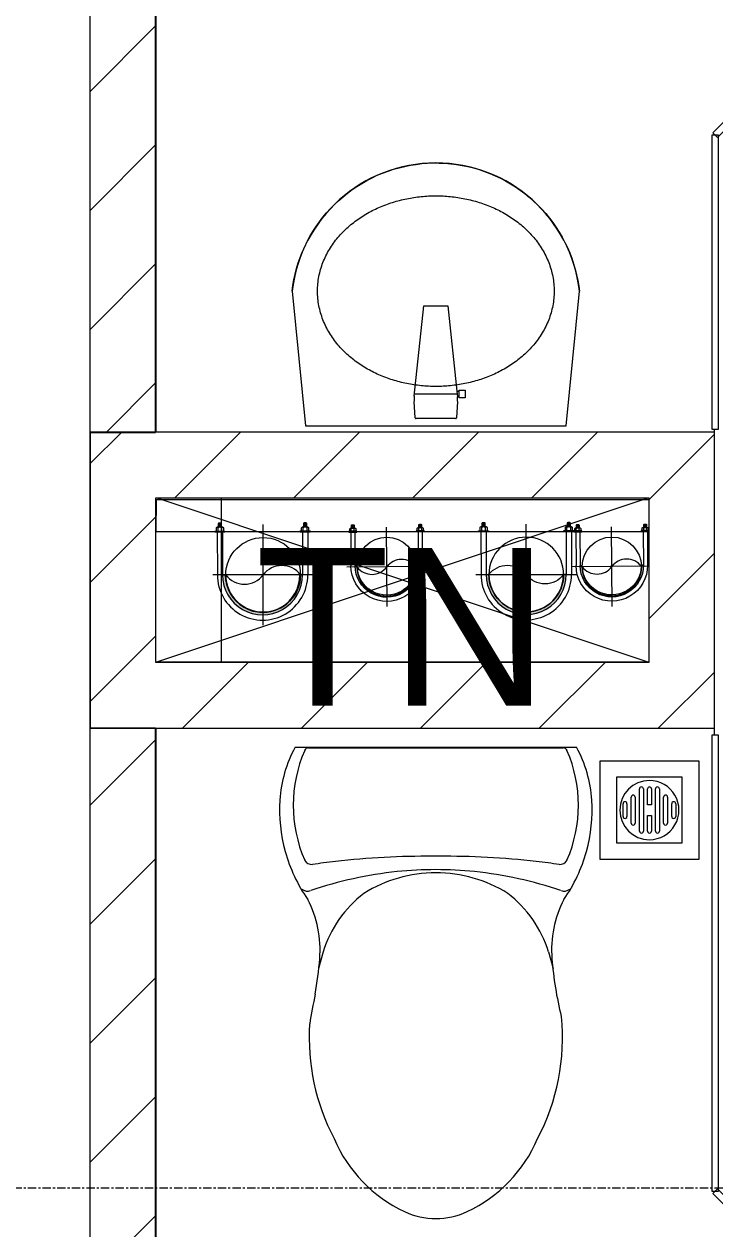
# Model space of a CAD drawing. Header units: millimetres. Extents: x 962 to 239635, y -15958 to 82755.
# Drawn here: x 148303 to 149354, y 36975 to 38808 of the extents above; entities that cross this region are included whole.
import ezdxf

# ---------------------------------------------------------------- set-up
doc = ezdxf.new("R2010")
doc.units = ezdxf.units.MM
doc.linetypes.add('Grid Line', pattern=[22.225, 12.7, -3.175, 3.175, -3.175])
doc.linetypes.add('IMPORT-CENTER _2_', pattern=[40.64, 25.4, -5.08, 5.08, -5.08])
for name, color, linetype, lineweight in [('0-1', 7, 'Continuous', 5), ('0-2', 250, 'Continuous', 9), ('A-FLOR-1', 250, 'Continuous', 9), ('A-FLOR-2', 9, 'Continuous', 9), ('A-GLAZ-CURT-1', 254, 'Continuous', 9), ('A-GLAZ-CURT-2', 9, 'Continuous', 9), ('A-WALL-1', 253, 'Continuous', 18), ('A-WALL-3', 113, 'Continuous', 18), ('A-WALL-PATT-1', 10, 'Continuous', 9), ('A-WALL-PATT-2', 111, 'Continuous', 9), ('G-ANNO-TEXT-1', 7, 'Continuous', 9), ('G-IMPT', 8, 'Continuous', 9), ('G-IMPT-2', 8, 'IMPORT-CENTER _2_', 9), ('M-EQPM', 50, 'Continuous', 9), ('M-EQPM-1', 254, 'Continuous', 9), ('P-SANR-FIXT-1', 254, 'Continuous', 9), ('S-GRID-1', 1, 'Grid Line', 9)]:
    doc.layers.add(name, color=color, linetype=linetype, lineweight=lineweight)
doc.styles.add('Arial_10', font='arial_0.ttf', dxfattribs={"height": 240})
pattern_1 = [(45, (0, 0), (-90.50967, 90.50967), [])]
pattern_2 = [(45, (61750.9, 0), (-90.50967, 90.50967), [])]

# ---------------------------------------------------------------- blocks, each defined once
blk = doc.blocks.new('NCV_TKTC_KET CAU_rvt-1-TKCS_MB TẦNG 2')
at = {"layer": 'A-FLOR-1'}
for p, q in [((86852.7, 37837.4), (86852.7, 38087.4)), ((87502.7, 37837.4), (86852.7, 37837.4))]:
    blk.add_line(p, q, dxfattribs=at)
blk = doc.blocks.new('TOILET - TOILET-400871-TKCS_MB TẦNG 2')
at = {"layer": 'P-SANR-FIXT-1'}
for p, q in [((-171.7, 330.3), (-178.6, 355.5)), ((171.7, 330.3), (178.6, 355.5)), ((214.2, 19), (-214.2, 19)), ((194, 19.9), (-194, 19.9))]:
    blk.add_line(p, q, dxfattribs=at)
for centre, radius, start, end in [((0, 624.4), 111.7, 64.7718, 115.2282), ((45.1, 528.6), 217.6, 115.2282, 156.7784), ((-45.1, 528.6), 217.6, 23.2216, 64.7718), ((137.1, 461.2), 329.8, 152.3122, 185.6513), ((-137.1, 461.2), 329.8, 356.3165, 27.6878), ((-1948.3, 805.1), 2171.2, 349.1051, 350.319), ((-719.2, 297.5), 544.3, 4.5441, 13.9464), ((719.2, 297.5), 544.3, 169.7121, 175.4559), ((-343.5, 327.4), 167.3, 332.62, 4.5441), ((-0.4, 384), 179.5, 197.4036, 232.5964), ((0.4, 384), 179.5, 307.4036, 342.5964), ((343.5, 327.4), 167.3, 175.4559, 207.38), ((-4, 115.7), 233.6, 144.7853, 164.7039), ((0, 416), 206.1, 237.9268, 270), ((0, 416), 206.1, 270, 302.0732), ((4, 115.7), 233.6, 15.2961, 35.2147), ((-195, 224.1), 13.8, 71.0073, 129.3276), ((0.6, 792.1), 586.9, 251.0073, 264.1678), ((-0.6, 792.1), 586.9, 275.8322, 288.9927), ((195, 224.1), 13.8, 50.6724, 108.9927), ((0, 786.7), 581.5, 264.1678, 275.8322), ((-9.8, 107.2), 207.3, 156.2862, 203.7138), ((-189.1, 185.5), 11.7, 82.4212, 154.5895), ((178.9, 2951.3), 2778.4, 262.4212, 262.7649), ((-14.3, 1400.4), 1215.6, 262.593, 269.6026), ((0, 3462.8), 3278, 269.6026, 270.3974), ((14.3, 1400.4), 1215.6, 270.3974, 277.407), ((-178.9, 2951.3), 2778.4, 277.2351, 277.5788), ((189.1, 185.5), 11.7, 25.4105, 97.5788), ((9.8, 107.2), 207.3, 336.2862, 23.7138), ((1.9, 114.1), 239.7, 164.7039, 183.5487), ((-1.9, 114.1), 239.7, 356.4513, 15.2961), ((-46.1, 111.1), 191.6, 183.5487, 208.7191), ((46.1, 111.1), 191.6, 331.2809, 356.4513), ((-193.7, 26.4), 6.48, 203.7138, 267.6832), ((193.7, 26.4), 6.48, 272.3168, 336.2862)]:
    blk.add_arc(centre, radius, start, end, dxfattribs=at)
blk = doc.blocks.new('bonruatreo - Chậu rửa-V8-TKCS_MB TẦNG 2')
at = {"layer": 'P-SANR-FIXT-1'}
for p, q in [((198.4, 0), (-198.4, 0)), ((165, 0), (-165, 0)), ((218.6, -205), (198.4, 0)), ((-198.4, 0), (-218.6, -205)), ((-33, -37.3), (-31.4, -12.2)), ((-30.2, -11), (30.2, -11)), ((31.4, -12.2), (33, -37.3)), ((-44.7, -42.8), (-35.6, -42.8)), ((-44.7, -54.2), (-44.7, -42.8)), ((-35.6, -54.2), (-44.7, -54.2)), ((-35.6, -42.8), (-35.6, -44.2)), ((-35.6, -44.2), (-33.1, -44.2)), ((-35.6, -44.2), (-35.6, -52.9)), ((-35.6, -52.9), (-35.6, -54.2)), ((-32.2, -52.9), (-35.6, -52.9)), ((-32.2, -52.9), (-33.1, -44.2)), ((32.7, -48.5), (-32.7, -48.5)), ((-18.5, -182.5), (-32.2, -52.9)), ((33, -45.4), (18.5, -182.5)), ((18.5, -182.5), (-18.5, -182.5))]:
    blk.add_line(p, q, dxfattribs=at)
at = {"layer": 'P-SANR-FIXT-1', "flags": 128}
blk.add_lwpolyline([(218.6, -205), (217.4, -213.7), (215.9, -222.4), (214, -231), (211.8, -239.5), (209.3, -247.9), (206.4, -256.2), (203.2, -264.4), (199.6, -272.5), (195.8, -280.4), (191.6, -288.1), (187.1, -295.7), (182.3, -303.1), (177.3, -310.3), (171.9, -317.3), (166.3, -324.1), (160.4, -330.6), (154.2, -336.9), (147.8, -342.9), (141.2, -348.7), (134.3, -354.2), (127.3, -359.4), (120, -364.4), (112.5, -369), (104.9, -373.4), (97.1, -377.4), (89.1, -381.2), (81, -384.6), (72.7, -387.6), (64.4, -390.4), (55.9, -392.8), (47.3, -394.8), (38.7, -396.6), (30, -397.9), (21.3, -399), (12.5, -399.6), (3.7, -400), (-5.1, -399.9), (-13.9, -399.6), (-22.6, -398.8), (-31.4, -397.8), (-40.1, -396.3), (-48.7, -394.5), (-57.2, -392.4), (-65.7, -390), (-74, -387.2), (-82.2, -384.1), (-90.3, -380.6), (-98.3, -376.8), (-106.1, -372.7), (-113.7, -368.3), (-121.1, -363.6), (-128.4, -358.7), (-135.4, -353.4), (-142.2, -347.8), (-148.8, -342), (-155.2, -335.9), (-161.3, -329.6), (-167.2, -323), (-172.8, -316.2), (-178.1, -309.2), (-183.1, -302), (-187.8, -294.6), (-192.2, -287), (-196.4, -279.2), (-200.2, -271.3), (-203.7, -263.2), (-206.8, -255), (-209.7, -246.6), (-212.2, -238.2), (-214.3, -229.7), (-216.1, -221.1), (-217.6, -212.4), (-218.6, -205)], dxfattribs=at)
at = {"layer": 'P-SANR-FIXT-1'}
for centre, radius, start, end in [((-30.1, -12.3), 1.3, 91.2278, 176.4003), ((30.1, -12.3), 1.3, 3.5997, 88.7722), ((5.5, -41.4), 38.7, 173.966, 184.1457), ((-5.5, -41.4), 38.7, 353.966, 6.034), ((0, -180), 220, 186.525, 353.475)]:
    blk.add_arc(centre, radius, start, end, dxfattribs=at)
for points in [[(-180, -205), (-180, -197.6), (-178.6, -182.7), (-172.4, -161.2), (-162.5, -141.1), (-149.4, -123), (-133.8, -107), (-116.1, -93.4), (-96.9, -82.1), (-76.5, -73.2), (-55.2, -66.5), (-33.3, -62.1), (-11.2, -59.9), (11.1, -59.9), (33.3, -62.1), (55.2, -66.5), (76.5, -73.2), (96.9, -82.1), (116.1, -93.4), (133.8, -107.1), (149.5, -123), (162.5, -141.2), (172.4, -161.2), (178.6, -182.7), (180, -197.6), (180, -205)], [(180, -205), (180, -212.4), (178.6, -227.3), (172.4, -248.8), (162.5, -268.8), (149.5, -287), (133.8, -302.9), (116.1, -316.6), (96.9, -327.9), (76.5, -336.8), (55.2, -343.5), (33.3, -347.9), (11.1, -350.1), (-11.2, -350.1), (-33.3, -347.9), (-55.2, -343.5), (-76.5, -336.8), (-96.9, -327.9), (-116.1, -316.6), (-133.8, -303), (-149.4, -287), (-162.5, -268.9), (-172.4, -248.8), (-178.6, -227.3), (-180, -212.4), (-180, -205)]]:
    blk.add_open_spline(points, degree=3, dxfattribs=at)
blk = doc.blocks.new('THU NUOC - THU NUOC-455054-TKCS_MB TẦNG 2')
at = {"layer": 'M-EQPM-1'}
for p, q in [((-66.3, -70.6), (-66.3, 79.4)), ((-66.3, 79.4), (83.7, 79.4)), ((83.7, 79.4), (83.7, -70.6)), ((58.7, 54.4), (-41.3, 54.4)), ((-41.3, 54.4), (-41.3, -45.6)), ((-1.1, 44.5), (18.5, 44.5)), ((18.5, 38.5), (-1.1, 38.5)), ((58.7, -45.6), (58.7, 54.4)), ((-23.3, 19.6), (40.9, 19.6)), ((-11, 32.1), (28.5, 32.1)), ((28.5, 26.1), (-11, 26.1)), ((40.9, 13.6), (-23.3, 13.6)), ((-23.3, 7.2), (0.7, 7.2)), ((0.7, 1.2), (-23.3, 1.2)), ((0.7, 7.2), (0.7, 1.2)), ((16.7, 1.2), (16.7, 7.2)), ((16.7, 7.2), (40.9, 7.2)), ((40.9, 1.2), (16.7, 1.2)), ((-23.3, -4.8), (40.9, -4.8)), ((40.9, -10.8), (-23.3, -10.8)), ((-11, -17.3), (28.5, -17.3)), ((28.5, -23.3), (-11, -23.3)), ((-1.1, -29.6), (18.5, -29.6)), ((18.5, -35.6), (-1.1, -35.6)), ((-41.3, -45.6), (58.7, -45.6)), ((83.7, -70.6), (-66.3, -70.6))]:
    blk.add_line(p, q, dxfattribs=at)
for centre, radius, start, end in [((8.7, 4.4), 45, 0, 180), ((8.7, 4.4), 45, 360, 180), ((-1.1, 41.5), 3, 90, 270), ((18.5, 41.5), 3, 270, 90), ((-23.3, 16.6), 3, 90, 270), ((-11, 29.1), 3, 90, 270), ((28.5, 29.1), 3, 270, 90), ((40.9, 16.6), 3, 270, 90), ((8.7, 4.4), 45, 180, 0), ((8.7, 4.4), 45, 180, 360), ((-23.3, 4.2), 3, 90, 270), ((40.9, 4.2), 3, 270, 90), ((-23.3, -7.8), 3, 90, 270), ((-11, -20.3), 3, 90, 270), ((28.5, -20.3), 3, 270, 90), ((40.9, -7.8), 3, 270, 90), ((-1.1, -32.6), 3, 90, 270), ((18.5, -32.6), 3, 270, 90)]:
    blk.add_arc(centre, radius, start, end, dxfattribs=at)
blk = doc.blocks.new('System Panel - Glazed-580250-TKCS_MB TẦNG 2')
at = {"layer": 'A-GLAZ-CURT-2'}
for p, q in [((350.6, 5), (-350.6, 5)), ((-350.6, 5), (-350.6, -5)), ((350.6, -5), (350.6, 5)), ((-350.6, -5), (350.6, -5))]:
    blk.add_line(p, q, dxfattribs=at)
blk = doc.blocks.new('System Panel - Glazed-703087-TKCS_MB TẦNG 2')
at = {"layer": 'A-GLAZ-CURT-2'}
for p, q in [((346.9, 5), (-346.9, 5)), ((-346.9, 5), (-346.9, -5)), ((346.9, -5), (346.9, 5)), ((-346.9, -5), (346.9, -5))]:
    blk.add_line(p, q, dxfattribs=at)
blk = doc.blocks.new('System Panel - Glazed-580253-TKCS_MB TẦNG 2')
at = {"layer": 'A-GLAZ-CURT-2'}
for p, q in [((352.2, 5), (-352.2, 5)), ((-352.2, 5), (-352.2, -5)), ((352.2, -5), (352.2, 5)), ((-352.2, -5), (352.2, -5))]:
    blk.add_line(p, q, dxfattribs=at)
blk = doc.blocks.new('System Panel - Glazed-1003739-TKCS_MB TẦNG 2')
at = {"layer": 'A-GLAZ-CURT-2'}
for p, q in [((223.7, 5), (-223.7, 5)), ((-223.7, 5), (-223.7, -5)), ((223.7, -5), (223.7, 5)), ((-223.7, -5), (223.7, -5))]:
    blk.add_line(p, q, dxfattribs=at)
blk = doc.blocks.new('NCV_TKTC_TANG 2_rvt-1-TKCS_MB TẦNG 2')
at = {"layer": 'A-WALL-PATT-1'}
h = blk.add_hatch(dxfattribs=at)
h.set_pattern_fill('FP_1', color=256, style=0, pattern_type=2)
h.set_pattern_definition(pattern_1)
h.paths.add_polyline_path([(86752.1, 38186.9), (86752.1, 40136.9), (86652.1, 40136.9), (86652.1, 38186.9), (86743.8, 38186.9)])
h = blk.add_hatch(dxfattribs=at)
h.set_pattern_fill('FP_1', color=256, style=0, pattern_type=2)
h.set_pattern_definition(pattern_1)
h.paths.add_polyline_path([(86752.1, 35736.9), (86752.1, 35836.9), (86652.1, 35836.9), (86652.1, 35736.9), (86743.8, 35736.9)])
h.paths.add_polyline_path([(86652.1, 36636.9), (86752.1, 36636.9), (86752.1, 37736.9), (86652.1, 37736.9)])
at = {"layer": 'A-FLOR-2'}
for p, q in [((86752.6, 40136.9), (86752.6, 38187.4)), ((86652.6, 37736.9), (86652.6, 38186.9)), ((87602.6, 38187.2), (87602.6, 38191.9)), ((86752.6, 37736.9), (86752.6, 36637.4)), ((87602.6, 37726.5), (87602.6, 37736.9))]:
    blk.add_line(p, q, dxfattribs=at)
at = {"layer": 'A-WALL-1'}
for p, q in [((86652.1, 40136.9), (86652.1, 38186.9)), ((86752.1, 38186.9), (86752.1, 40136.9)), ((86652.1, 38186.9), (86752.1, 38186.9)), ((86752.1, 37736.9), (86652.1, 37736.9)), ((86652.1, 37736.9), (86652.1, 36636.9)), ((86752.1, 36636.9), (86752.1, 37736.9))]:
    blk.add_line(p, q, dxfattribs=at)
at = {"layer": 'A-GLAZ-CURT-1'}
for name, p, rotation in [('System Panel - Glazed-580253-TKCS_MB TẦNG 2', (87852.7, 38888.3), 225.0000000000003), ('System Panel - Glazed-1003739-TKCS_MB TẦNG 2', (87603.7, 38415.6), 270), ('System Panel - Glazed-703087-TKCS_MB TẦNG 2', (87603.7, 37379.6), 90.00000000000072), ('System Panel - Glazed-580250-TKCS_MB TẦNG 2', (87851.6, 36784.8), 135.0000000000001)]:
    blk.add_blockref(name, p, dxfattribs=dict(at, rotation=rotation))
at = {"layer": 'M-EQPM-1', "rotation": 90.00000000000045}
blk.add_blockref('THU NUOC - THU NUOC-455054-TKCS_MB TẦNG 2', (87508.1, 37603.6), dxfattribs=at)
at = {"layer": 'P-SANR-FIXT-1', "rotation": 180}
for name, p in [('bonruatreo - Chậu rửa-V8-TKCS_MB TẦNG 2', (87178.7, 38196.9)), ('TOILET - TOILET-400871-TKCS_MB TẦNG 2', (87178.7, 37726.9))]:
    blk.add_blockref(name, p, dxfattribs=at)
blk = doc.blocks.new('TKTC_XREF_251221_MB TANG 2-7 - TKTC_XREF_260130_MB TANG 2-5_dwg_$cc-4746807-TKCS_MB TẦNG 2')
at = {"layer": 'G-IMPT-2'}
for p, q in [((0, -0.673), (0, 0.673)), ((-0.673, 0), (0.673, 0))]:
    blk.add_line(p, q, dxfattribs=at)
at = {"layer": 'M-EQPM'}
blk.add_circle((0, 0), 0.5, dxfattribs=at)
for centre, radius, start, end in [((0, 0), 0.5, 90, 270), ((0.188, 0.25), 0.313, 126.8699, 233.1301), ((-0.188, -0.25), 0.313, 306.8699, 53.1301)]:
    blk.add_arc(centre, radius, start, end, dxfattribs=at)
blk = doc.blocks.new('TKTC_XREF_251221_MB TANG 2-7 - TKTC_XREF_260130_MB TANG 2-5_dwg_CUM U_DN100-4746796-TKCS_MB TẦNG 2')
at = {"layer": 'G-IMPT'}
blk.add_hatch(color=256, dxfattribs=at).paths.add_polyline_path([(0, 61), (0, 57), (14.8, 55.1), (28.5, 49.4), (40.3, 40.3), (49.4, 28.5), (55.1, 14.8), (57, 0), (55.1, -14.8), (49.4, -28.5), (40.3, -40.3), (28.5, -49.4), (14.8, -55.1), (0, -57), (0, -61), (15.8, -58.9), (30.5, -52.8), (43.1, -43.1), (52.8, -30.5), (58.9, -15.8), (61, 0), (58.9, 15.8), (52.8, 30.5), (43.1, 43.1), (30.5, 52.8), (15.8, 58.9)])
for p, q in [((-79.1, 66.6), (-79.1, 63.4)), ((-76.6, 66.6), (-76.6, 63.4)), ((-74.6, 66.6), (-74.6, 63.4)), ((-72.7, 69.3), (-72.7, 60.7)), ((-66.9, 67.9), (-71.7, 67.9)), ((-66.9, 62.1), (-71.7, 62.1)), ((-65, 69), (0, 69)), ((-79.1, -63.4), (-79.1, -66.6)), ((-76.6, -63.4), (-76.6, -66.6)), ((-74.6, -63.4), (-74.6, -66.6)), ((-72.7, -60.7), (-72.7, -69.3)), ((-66.9, -62.1), (-71.7, -62.1)), ((-66.9, -67.9), (-71.7, -67.9)), ((-65, -69), (0, -69))]:
    blk.add_line(p, q, dxfattribs=at)
at = {"layer": 'G-IMPT', "flags": 128}
for points in [[(-72.7, 67.6), (-78.1, 67.6), (-78.1, 62.4), (-72.7, 62.4)], [(-71.7, 59.2), (-66.9, 59.2), (-66.9, 70.8), (-71.7, 70.8)], [(-66.9, 70.8), (-66.9, 72.7), (-65, 72.7), (-65, 57.3), (-66.9, 57.3), (-66.9, 59.2)], [(-65, 61), (0, 61), (0, 57)], [(-72.7, -62.4), (-78.1, -62.4), (-78.1, -67.6), (-72.7, -67.6)], [(-71.7, -70.8), (-66.9, -70.8), (-66.9, -59.2), (-71.7, -59.2)], [(-66.9, -59.2), (-66.9, -57.3), (-65, -57.3), (-65, -72.7), (-66.9, -72.7), (-66.9, -70.8)], [(-65, -61), (0, -61), (0, -57)]]:
    blk.add_lwpolyline(points, dxfattribs=at)
at = {"layer": 'G-IMPT'}
for centre, radius, start, end in [((-78.1, 66.6), 0.96, 90, 180), ((-78.1, 63.4), 0.96, 180, 270), ((-71.1, 69.3), 1.56, 112.6199, 247.3801), ((-67.9, 65), 4.8, 143.1301, 216.8699), ((-71.1, 60.7), 1.56, 112.6199, 247.3801), ((0, 0), 69, 270, 90), ((0, 0), 61, 270, 90), ((0, 0), 57, 270, 90), ((-78.1, -63.4), 0.96, 90, 180), ((-78.1, -66.6), 0.96, 180, 270), ((-71.1, -60.7), 1.56, 112.6199, 247.3801), ((-67.9, -65), 4.8, 143.1301, 216.8699), ((-71.1, -69.3), 1.56, 112.6199, 247.3801)]:
    blk.add_arc(centre, radius, start, end, dxfattribs=at)
blk = doc.blocks.new('TKTC_XREF_251221_MB TANG 2-7 - TKTC_XREF_260130_MB TANG 2-5_dwg_$cc-4746802-TKCS_MB TẦNG 2')
at = {"layer": 'G-IMPT-2'}
for p, q in [((0, -0.673), (0, 0.673)), ((-0.673, 0), (0.673, 0))]:
    blk.add_line(p, q, dxfattribs=at)
at = {"layer": 'M-EQPM'}
blk.add_circle((0, 0), 0.5, dxfattribs=at)
for centre, radius, start, end in [((0, 0), 0.5, 90, 270), ((0.188, 0.25), 0.313, 126.8699, 233.1301), ((-0.188, -0.25), 0.313, 306.8699, 53.1301)]:
    blk.add_arc(centre, radius, start, end, dxfattribs=at)
blk = doc.blocks.new('TKTC_XREF_251221_MB TANG 2-7 - TKTC_XREF_260130_MB TANG 2-5_dwg_CUM U_DN100-4746799-TKCS_MB TẦNG 2')
at = {"layer": 'G-IMPT'}
blk.add_hatch(color=256, dxfattribs=at).paths.add_polyline_path([(0, 61), (15.8, 58.9), (30.5, 52.8), (43.1, 43.1), (52.8, 30.5), (58.9, 15.8), (61, 0), (58.9, -15.8), (52.8, -30.5), (43.1, -43.1), (30.5, -52.8), (15.8, -58.9), (0, -61), (0, -57), (14.8, -55.1), (28.5, -49.4), (40.3, -40.3), (49.4, -28.5), (55.1, -14.8), (57, 0), (55.1, 14.8), (49.4, 28.5), (40.3, 40.3), (28.5, 49.4), (14.8, 55.1), (0, 57)])
for p, q in [((-79.1, 66.6), (-79.1, 63.4)), ((-76.6, 66.6), (-76.6, 63.4)), ((-74.6, 66.6), (-74.6, 63.4)), ((-72.7, 69.3), (-72.7, 60.7)), ((-66.9, 67.9), (-71.7, 67.9)), ((-66.9, 62.1), (-71.7, 62.1)), ((-65, 69), (0, 69)), ((-79.1, -63.4), (-79.1, -66.6)), ((-76.6, -63.4), (-76.6, -66.6)), ((-74.6, -63.4), (-74.6, -66.6)), ((-72.7, -60.7), (-72.7, -69.3)), ((-66.9, -62.1), (-71.7, -62.1)), ((-66.9, -67.9), (-71.7, -67.9)), ((-65, -69), (0, -69))]:
    blk.add_line(p, q, dxfattribs=at)
at = {"layer": 'G-IMPT', "flags": 128}
for points in [[(-71.7, 59.2), (-66.9, 59.2), (-66.9, 70.8), (-71.7, 70.8)], [(-66.9, 70.8), (-66.9, 72.7), (-65, 72.7), (-65, 57.3), (-66.9, 57.3), (-66.9, 59.2)], [(-72.7, 67.6), (-78.1, 67.6), (-78.1, 62.4), (-72.7, 62.4)], [(-65, 61), (0, 61), (0, 57)], [(-72.7, -62.4), (-78.1, -62.4), (-78.1, -67.6), (-72.7, -67.6)], [(-71.7, -70.8), (-66.9, -70.8), (-66.9, -59.2), (-71.7, -59.2)], [(-66.9, -59.2), (-66.9, -57.3), (-65, -57.3), (-65, -72.7), (-66.9, -72.7), (-66.9, -70.8)], [(-65, -61), (0, -61), (0, -57)]]:
    blk.add_lwpolyline(points, dxfattribs=at)
at = {"layer": 'G-IMPT'}
for centre, radius, start, end in [((-71.1, 69.3), 1.56, 112.6199, 247.3801), ((-78.1, 66.6), 0.96, 90, 180), ((-78.1, 63.4), 0.96, 180, 270), ((-67.9, 65), 4.8, 143.1301, 216.8699), ((-71.1, 60.7), 1.56, 112.6199, 247.3801), ((0, 0), 69, 270, 90), ((0, 0), 61, 270, 90), ((0, 0), 57, 270, 90), ((-78.1, -63.4), 0.96, 90, 180), ((-78.1, -66.6), 0.96, 180, 270), ((-71.1, -60.7), 1.56, 112.6199, 247.3801), ((-67.9, -65), 4.8, 143.1301, 216.8699), ((-71.1, -69.3), 1.56, 112.6199, 247.3801)]:
    blk.add_arc(centre, radius, start, end, dxfattribs=at)
blk = doc.blocks.new('TKTC_XREF_251221_MB TANG 2-7 - TKTC_XREF_260130_MB TANG 2-5_dwg_$cc-4746806-TKCS_MB TẦNG 2')
at = {"layer": 'G-IMPT-2'}
for p, q in [((0, -0.673), (0, 0.673)), ((-0.673, 0), (0.673, 0))]:
    blk.add_line(p, q, dxfattribs=at)
at = {"layer": 'M-EQPM'}
blk.add_circle((0, 0), 0.5, dxfattribs=at)
for centre, radius, start, end in [((0, 0), 0.5, 90, 270), ((0.188, 0.25), 0.313, 126.8699, 233.1301), ((-0.188, -0.25), 0.313, 306.8699, 53.1301)]:
    blk.add_arc(centre, radius, start, end, dxfattribs=at)
blk = doc.blocks.new('TKTC_XREF_251221_MB TANG 2-7 - TKTC_XREF_260130_MB TANG 2-5_dwg_$cc-V156-TKCS_MB TẦNG 2')
at = {"layer": 'G-IMPT-2'}
for p, q in [((0, -0.625), (0, 0.673)), ((-0.673, 0), (0.673, 0))]:
    blk.add_line(p, q, dxfattribs=at)
at = {"layer": 'M-EQPM'}
blk.add_circle((0, 0), 0.5, dxfattribs=at)
for centre, radius, start, end in [((0, 0), 0.5, 90, 270), ((0.188, 0.25), 0.313, 126.8699, 233.1301), ((-0.188, -0.25), 0.313, 306.8699, 53.1301)]:
    blk.add_arc(centre, radius, start, end, dxfattribs=at)
blk = doc.blocks.new('TKTC_XREF_251221_MB TANG 2-7 - TKTC_XREF_260130_MB TANG 2-5_dwg_CUM U_DN100-V157-TKCS_MB TẦNG 2')
at = {"layer": 'G-IMPT'}
blk.add_hatch(color=256, dxfattribs=at).paths.add_polyline_path([(61, 0), (58.9, -15.8), (52.8, -30.5), (43.1, -43.1), (30.5, -52.8), (15.8, -58.9), (0, -61), (0, -57), (14.8, -55.1), (28.5, -49.4), (40.3, -40.3), (49.4, -28.5), (55.1, -14.8), (57, 0), (55.1, 14.8), (49.4, 28.5), (40.3, 40.3), (28.5, 49.4), (14.8, 55.1), (0, 57), (0, 61), (15.8, 58.9), (30.5, 52.8), (43.1, 43.1), (52.8, 30.5), (58.9, 15.8)])
for p, q in [((-79.1, 66.6), (-79.1, 63.4)), ((-76.6, 66.6), (-76.6, 63.4)), ((-74.6, 66.6), (-74.6, 63.4)), ((-72.7, 69.3), (-72.7, 60.7)), ((-66.9, 67.9), (-71.7, 67.9)), ((-66.9, 62.1), (-71.7, 62.1)), ((-65, 69), (0, 69)), ((-79.1, -63.4), (-79.1, -66.6)), ((-76.6, -63.4), (-76.6, -66.6)), ((-74.6, -63.4), (-74.6, -66.6)), ((-72.7, -60.7), (-72.7, -69.3)), ((-66.9, -62.1), (-71.7, -62.1)), ((-66.9, -67.9), (-71.7, -67.9)), ((-65, -69), (0, -69)), ((-66.9, -72.7), (-66.9, -70.8))]:
    blk.add_line(p, q, dxfattribs=at)
at = {"layer": 'G-IMPT', "flags": 128}
for points in [[(-71.7, 59.2), (-66.9, 59.2), (-66.9, 70.8), (-71.7, 70.8)], [(-66.9, 70.8), (-66.9, 72.7), (-65, 72.7), (-65, 57.3), (-66.9, 57.3), (-66.9, 59.2)], [(-72.7, 67.6), (-78.1, 67.6), (-78.1, 62.4), (-72.7, 62.4)], [(-65, 61), (0, 61), (0, 57)], [(-72.7, -62.4), (-78.1, -62.4), (-78.1, -67.6), (-72.7, -67.6)], [(-71.7, -70.8), (-66.9, -70.8), (-66.9, -59.2), (-71.7, -59.2)], [(-66.9, -59.2), (-66.9, -57.3), (-65, -57.3), (-65, -71.8)], [(-65, -61), (0, -61), (0, -57)]]:
    blk.add_lwpolyline(points, dxfattribs=at)
at = {"layer": 'G-IMPT'}
for centre, radius, start, end in [((-71.1, 69.3), 1.56, 112.6199, 247.3801), ((-78.1, 66.6), 0.96, 90, 180), ((-78.1, 63.4), 0.96, 180, 270), ((-67.9, 65), 4.8, 143.1301, 216.8699), ((-71.1, 60.7), 1.56, 112.6199, 247.3801), ((0, 0), 69, 270, 90), ((0, 0), 61, 270, 90), ((0, 0), 57, 270, 90), ((-78.1, -63.4), 0.96, 90, 180), ((-78.1, -66.6), 0.96, 180, 270), ((-71.1, -60.7), 1.56, 112.6199, 247.3801), ((-67.9, -65), 4.8, 143.1301, 216.8699), ((-71.1, -69.3), 1.56, 112.6199, 247.3801)]:
    blk.add_arc(centre, radius, start, end, dxfattribs=at)
blk = doc.blocks.new('TKTC_XREF_251221_MB TANG 2-7 - TKTC_XREF_251221_MB TANG 2-7-2039446-TKCS_MB TẦNG 2')
at = {"layer": 'M-EQPM'}
for p, q in [((53100.7, 20798.8), (53101, 20848)), ((53101, 20848), (53850.2, 20848)), ((53850.2, 20798.8), (53100.7, 20798.8))]:
    blk.add_line(p, q, dxfattribs=at)
for name, p, xscale, yscale, zscale, rotation in [('TKTC_XREF_251221_MB TANG 2-7 - TKTC_XREF_260130_MB TANG 2-5_dwg_$cc-4746807-TKCS_MB TẦNG 2', (53263.3, 20733.3), 113.7150000000092, 113.7150000000092, 113.7150000000092, 90.04476088158533), ('TKTC_XREF_251221_MB TANG 2-7 - TKTC_XREF_260130_MB TANG 2-5_dwg_CUM U_DN100-4746796-TKCS_MB TẦNG 2', (53262.4, 20733.3), 0.9975000000000005, 0.9975000000000005, 0.9975000000000005, 270.0467435561337), ('TKTC_XREF_251221_MB TANG 2-7 - TKTC_XREF_260130_MB TANG 2-5_dwg_$cc-4746802-TKCS_MB TẦNG 2', (53451.4, 20745.5), 90.00000000005132, 90.00000000005132, 90.00000000005132, 90.41977899777609), ('TKTC_XREF_251221_MB TANG 2-7 - TKTC_XREF_260130_MB TANG 2-5_dwg_CUM U_DN100-4746796-TKCS_MB TẦNG 2', (53663.7, 20733.8), 0.9974999999999966, 0.9974999999999966, 0.9974999999999966, 270.0467435564909), ('TKTC_XREF_251221_MB TANG 2-7 - TKTC_XREF_260130_MB TANG 2-5_dwg_$cc-V156-TKCS_MB TẦNG 2', (53793.9, 20745.9), 90.00000000005132, 90.00000000005132, 90.00000000005132, 90.41977899777609)]:
    blk.add_blockref(name, p, dxfattribs=dict(xscale=xscale, yscale=yscale, zscale=zscale, rotation=rotation))
at = {"extrusion": (0, 0, -1)}
for name, p, xscale, yscale, zscale, rotation in [('TKTC_XREF_251221_MB TANG 2-7 - TKTC_XREF_260130_MB TANG 2-5_dwg_CUM U_DN100-4746799-TKCS_MB TẦNG 2', (-53451.4, 20747.4), 0.7894736842105256, 0.7894736842105256, -0.7894736842105254, 269.580221000629), ('TKTC_XREF_251221_MB TANG 2-7 - TKTC_XREF_260130_MB TANG 2-5_dwg_$cc-4746806-TKCS_MB TẦNG 2', (-53663.7, 20733.8), 113.7150000000092, 113.7150000000092, -113.7150000000092, 89.95325644590794), ('TKTC_XREF_251221_MB TANG 2-7 - TKTC_XREF_260130_MB TANG 2-5_dwg_CUM U_DN100-V157-TKCS_MB TẦNG 2', (-53793.9, 20747.8), 0.7894736842105256, 0.7894736842105256, -0.7894736842105254, 269.580221000629)]:
    blk.add_blockref(name, p, dxfattribs=dict(at, xscale=xscale, yscale=yscale, zscale=zscale, rotation=rotation))

msp = doc.modelspace()

# ---------------------------------------------------------------- hatches: boundary and pattern name
at = {"layer": 'A-WALL-PATT-2'}
h = msp.add_hatch(dxfattribs=at)
h.set_pattern_fill('FP_1', color=256, style=0, pattern_type=2)
h.set_pattern_definition(pattern_2)
h.paths.add_polyline_path([(148503.6, 37836.9), (148503.6, 38187.4), (148403.6, 38187.4), (148403.6, 37836.9), (148494.7, 37836.9)])
h = msp.add_hatch(dxfattribs=at)
h.set_pattern_fill('FP_1', color=256, style=0, pattern_type=2)
h.set_pattern_definition(pattern_2)
h.paths.add_polyline_path([(149353.6, 38087.4), (149353.6, 38187.4), (148503.6, 38187.4), (148503.6, 38087.4), (149300.7, 38087.4)])
h = msp.add_hatch(dxfattribs=at)
h.set_pattern_fill('FP_1', color=256, style=0, pattern_type=2)
h.set_pattern_definition(pattern_2)
h.paths.add_polyline_path([(149353.6, 37836.9), (149353.6, 38087.4), (149253.6, 38087.4), (149253.6, 37836.9), (149300.7, 37836.9)])
h = msp.add_hatch(dxfattribs=at)
h.set_pattern_fill('FP_1', color=256, style=0, pattern_type=2)
h.set_pattern_definition(pattern_2)
h.paths.add_polyline_path([(149353.6, 37736.9), (149353.6, 37836.9), (148403.6, 37836.9), (148403.6, 37736.9), (149300.7, 37736.9)])

# ---------------------------------------------------------------- linework, layer by layer
at = {"layer": '0-2'}
for p, q in [((148503.6, 37837.4), (149252.7, 38087.5)), ((148504.9, 38087.4), (149253.6, 37837.4)), ((149253.6, 37837.4), (148503.6, 37837.4))]:
    msp.add_line(p, q, dxfattribs=at)
at = {"layer": 'A-WALL-3'}
for p, q in [((148503.6, 38187.4), (148403.6, 38187.4)), ((148403.6, 38187.4), (148403.6, 37736.9)), ((149353.6, 38187.4), (148503.6, 38187.4)), ((149353.6, 37736.9), (149353.6, 38187.4)), ((148503.6, 37836.9), (148503.6, 38087.4)), ((148503.6, 38087.4), (149253.6, 38087.4)), ((149253.6, 38087.4), (149253.6, 37836.9)), ((149253.6, 37836.9), (148503.6, 37836.9)), ((148403.6, 37736.9), (149353.6, 37736.9))]:
    msp.add_line(p, q, dxfattribs=at)
at = {"layer": 'S-GRID-1'}
msp.add_line((189415.6, 37036.9), (96253.4, 37036.9), dxfattribs=at)

# ---------------------------------------------------------------- block references
at = {"layer": '0-1'}
for name in ['NCV_TKTC_KET CAU_rvt-1-TKCS_MB TẦNG 2', 'NCV_TKTC_TANG 2_rvt-1-TKCS_MB TẦNG 2']:
    msp.add_blockref(name, (61750.9, 0), dxfattribs=at)
at = {"layer": 'M-EQPM'}
msp.add_blockref('TKTC_XREF_251221_MB TANG 2-7 - TKTC_XREF_251221_MB TANG 2-7-2039446-TKCS_MB TẦNG 2', (95403.5, 17236.9), dxfattribs=at)

# ---------------------------------------------------------------- texts
at = {"layer": 'G-ANNO-TEXT-1', "insert": (148878.3, 37891.1), "char_height": 240, "width": 603.2, "attachment_point": 5, "line_spacing_factor": 0.936439, "style": 'Arial_10'}
msp.add_mtext('\\pt79.9992,160.0008,240,319.9992,400.0008,480,559.9992,640.0008,720,799.9992,880.0008,960,1039.9992,1120.0008,1200,1279.9992,1360.0008,1440,1519.9992,1600.0008,1680,1759.9992,1840.0008,1920,1999.9992,2080.0008,2160,2239.9992,2320.0008,2400,2479.9992,2560.0008;TN', dxfattribs=at)

doc.saveas('drawing.dxf')
